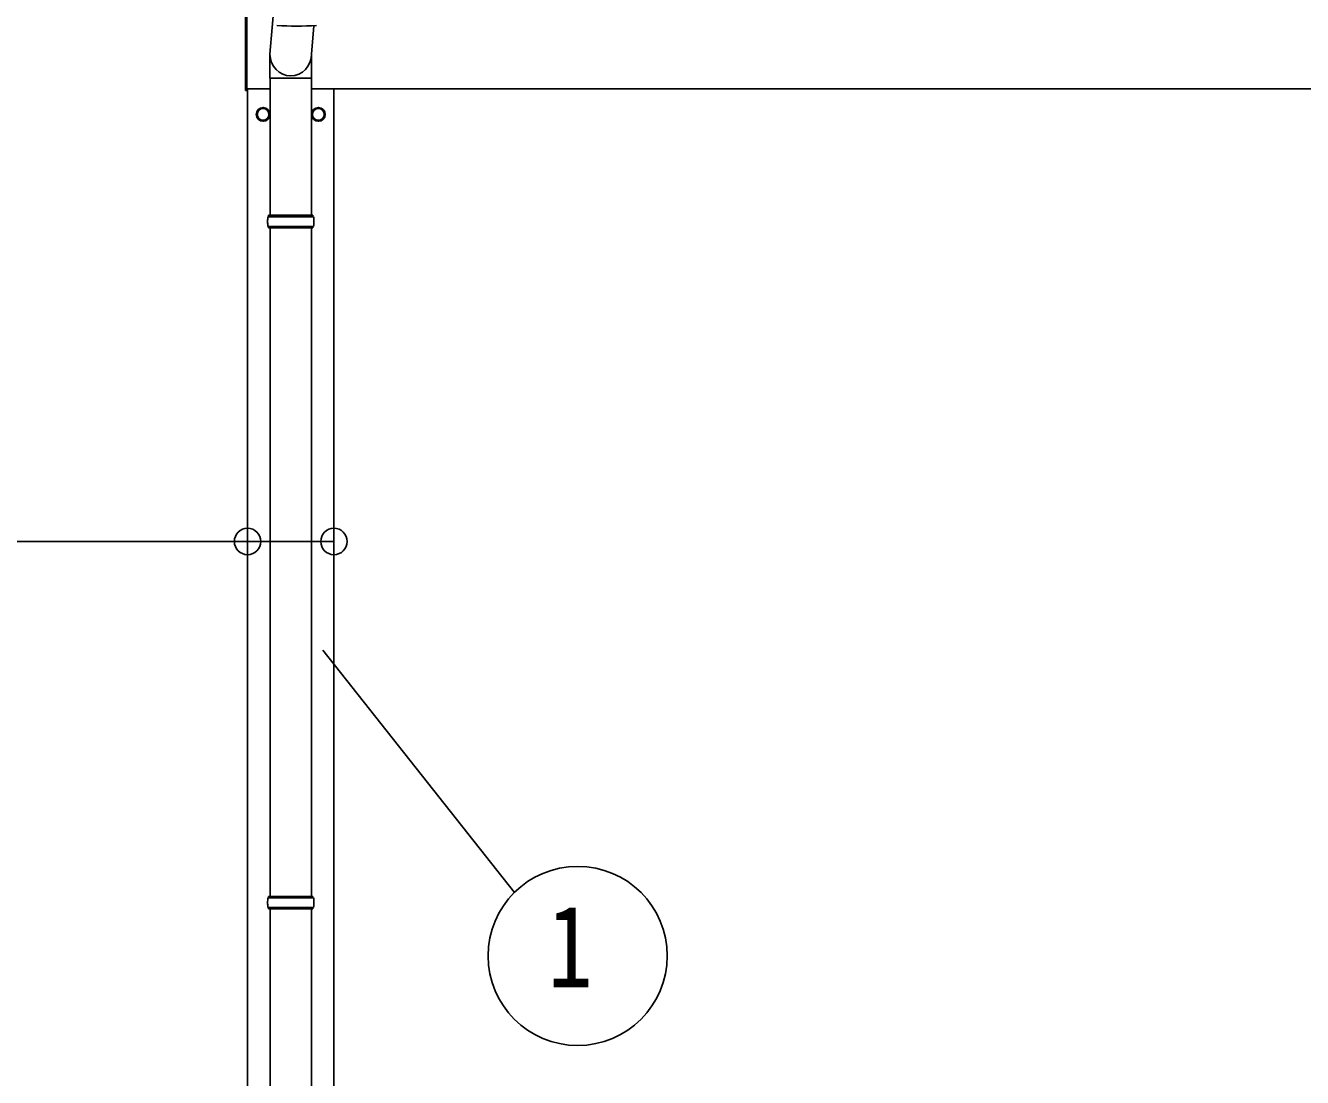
# Model space of a CAD drawing. Units: millimetres, scale not verified. Extents: x -18922 to 18922, y -13365 to 13365.
# Drawn here: x -16956 to -15109, y -4878 to -3356 of the extents above; entities that cross this region are included whole.
import ezdxf
from ezdxf.enums import TextEntityAlignment as Align

# ---------------------------------------------------------------- set-up
doc = ezdxf.new("R2010")
doc.units = ezdxf.units.MM
doc.header["$LTSCALE"] = 50
for name, color, linetype in [('0-5_YKK_13', 4, 'Continuous'), ('0-6_YKK_A1', 4, 'Continuous'), ('0-7_YKK_D', 6, 'Continuous')]:
    doc.layers.add(name, color=color, linetype=linetype)
doc.styles.add('ＭＳ ゴシック', font='')
doc.styles.get('ＭＳ ゴシック').set_extended_font_data('MS Gothic')

msp = doc.modelspace()

# ---------------------------------------------------------------- linework, layer by layer
at = {"layer": '0-5_YKK_13'}
for p, q in [((-16637.91, -3450), (-16637.91, -3249.13)), ((-16635.91, -3249.13), (-16635.91, -3450)), ((-16595.91, -3319.95), (-16602.47, -3397.26)), ((-16538.92, -3356.11), (-16542.35, -3397.26)), ((-16602.56, -3431.93), (-16602.56, -3397.26)), ((-16542.26, -3431.93), (-16542.26, -3397.26)), ((-16602.56, -3431.93), (-16572.41, -3431.93)), ((-16602.41, -3431.93), (-16602.41, -3630.51)), ((-16542.26, -3431.93), (-16572.41, -3431.93)), ((-16542.41, -3431.93), (-16542.41, -3630.51)), ((-16637.91, -3450), (-16635.91, -3450)), ((-16612.41, -3474.69), (-16620.91, -3479.59)), ((-16603.81, -3484.25), (-16603.91, -3484.25)), ((-16603.81, -3484.75), (-16603.91, -3484.75)), ((-16523.91, -3479.59), (-16532.41, -3474.69)), ((-16539.41, -3632.51), (-16605.41, -3632.51)), ((-16540.41, -3630.51), (-16604.41, -3630.51)), ((-16604.41, -3630.51), (-16604.41, -3632.51)), ((-16540.41, -3630.51), (-16540.41, -3632.51)), ((-16539.41, -3646.51), (-16605.41, -3646.51)), ((-16604.41, -3648.51), (-16604.41, -3646.51)), ((-16540.41, -3648.51), (-16604.41, -3648.51)), ((-16602.41, -3648.51), (-16602.41, -4616)), ((-16542.41, -3648.51), (-16542.41, -4616)), ((-16540.41, -3648.51), (-16540.41, -3646.51)), ((-16539.41, -4617.99), (-16605.41, -4617.99)), ((-16540.41, -4615.99), (-16604.41, -4615.99)), ((-16604.41, -4615.99), (-16604.41, -4617.99)), ((-16540.41, -4615.99), (-16540.41, -4617.99)), ((-16539.41, -4631.99), (-16605.41, -4631.99)), ((-16604.41, -4633.99), (-16604.41, -4631.99)), ((-16540.41, -4633.99), (-16604.41, -4633.99)), ((-16602.41, -4633.99), (-16602.41, -5538.5)), ((-16542.41, -4633.99), (-16542.41, -5538.5)), ((-16540.41, -4633.99), (-16540.41, -4631.99))]:
    msp.add_line(p, q, dxfattribs=at)
for points in [[(-16620.91, -3489.41), (-16612.41, -3494.31), (-16603.91, -3489.41), (-16603.91, -3479.59), (-16612.41, -3474.69)], [(-16532.41, -3474.69), (-16540.91, -3479.59), (-16540.91, -3489.41), (-16532.41, -3494.31), (-16523.91, -3489.41)]]:
    msp.add_lwpolyline(points, dxfattribs=at)
for centre, radius in [((-16612.41, -3484.5), 10), ((-16612.41, -3484.5), 8.5), ((-16532.41, -3484.5), 10), ((-16532.41, -3484.5), 8.5)]:
    msp.add_circle(centre, radius, dxfattribs=at)
for centre, radius, start, end in [((-16563.92, -2837.05), 519.67, 266.82357, 273.17802), ((-16612.41, -3484.5), 8.6, 111.25399, 128.74601), ((-16612.41, -3484.5), 8.6, 231.25399, 248.74601), ((-16612.41, -3484.5), 8.6, 51.25399, 68.74601), ((-16612.41, -3484.5), 8.6, 291.25399, 308.74601), ((-16612.41, -3484.5), 8.6, 1.66581, 8.74601), ((-16612.41, -3484.5), 8.6, 351.25399, 358.33419), ((-16532.41, -3484.5), 8.6, 171.25399, 188.74601), ((-16532.41, -3484.5), 8.6, 111.25399, 128.74601), ((-16532.41, -3484.5), 8.6, 231.25399, 248.74601), ((-16532.41, -3484.5), 8.6, 51.25399, 68.74601), ((-16532.41, -3484.5), 8.6, 291.25399, 308.74601), ((-16556.66, -3639.51), 49.25, 171.82876, 180.00002), ((-16588.16, -3639.51), 49.25, 359.99998, 8.17124), ((-16556.66, -3639.51), 49.25, 180.00002, 188.17127), ((-16588.16, -3639.51), 49.25, 351.82873, 359.99998), ((-16556.66, -4624.99), 49.25, 171.82876, 180.00002), ((-16588.16, -4624.99), 49.25, 359.99998, 8.17124), ((-16556.66, -4624.99), 49.25, 180.00002, 188.17127), ((-16588.16, -4624.99), 49.25, 351.82873, 359.99998)]:
    msp.add_arc(centre, radius, start, end, dxfattribs=at)
msp.add_ellipse((-16572.41, -3397.26), major_axis=(0, -31.56), ratio=0.952301, start_param=4.712389, end_param=7.8539816, dxfattribs=at)
at = {"layer": '0-6_YKK_A1'}
for p, q in [((-16635.91, -3447.5), (-16602.56, -3447.5)), ((-16634.91, -6247.5), (-16634.91, -3447.5)), ((-16542.26, -3447.5), (-10650.91, -3447.5)), ((-16509.91, -3447.5), (-16509.91, -6247.5))]:
    msp.add_line(p, q, dxfattribs=at)
at = {"layer": '0-7_YKK_D'}
msp.add_line((-16526.14, -4259.71), (-16248.61, -4610.21), dxfattribs=at)
msp.add_lwpolyline([(-16509.91, -4102.5), (-16634.91, -4102.5), (-17399.91, -4102.5)], dxfattribs=at)
for centre, radius in [((-16634.91, -4102.5), 19.12), ((-16509.91, -4102.5), 19.12), ((-16157.31, -4702.19), 129.6)]:
    msp.add_circle(centre, radius, dxfattribs=at)

# ---------------------------------------------------------------- texts
at = {"layer": '0-7_YKK_D', "style": 'ＭＳ ゴシック', "width": 0.8}
msp.add_text('1', height=118.8, dxfattribs=at).set_placement((-16200.51, -4783.19), align=Align.BOTTOM_LEFT)

doc.saveas('drawing.dxf')
